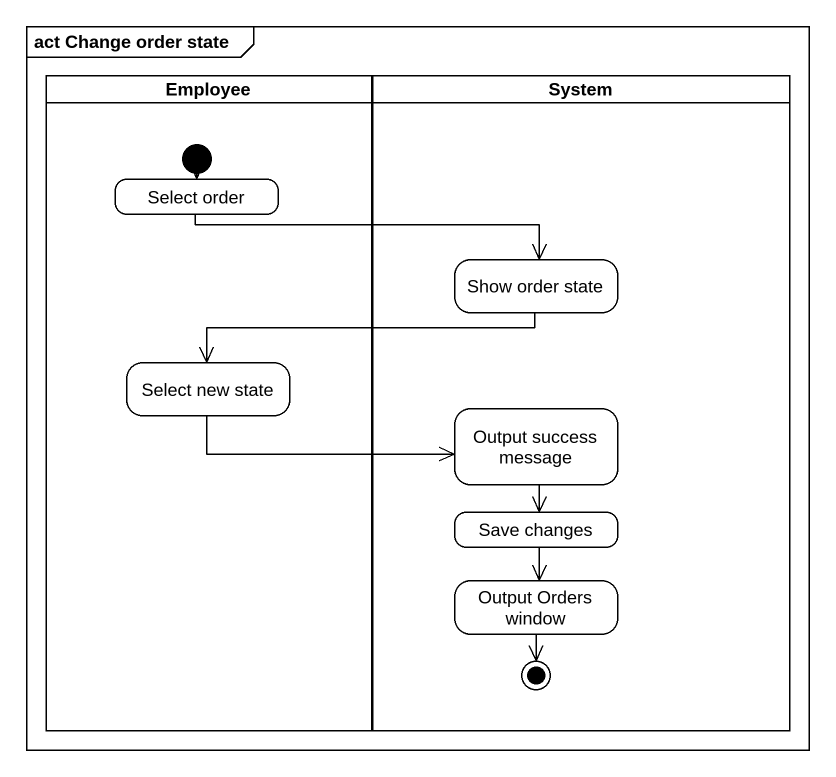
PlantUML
@startuml
mainframe act Change order state
hide empty description
state Employee <<partition>> {
  state "Select order" as Select_order
  state "Select new state" as Select_new_state
  [*] --> Select_order
}
state System <<partition>> {
  state "Show order state" as Show_order_state
  state "Output success message" as Output_success_message
  state "Save changes" as Save_changes
  state "Output Orders window" as Output_Orders_window
  Output_Orders_window --> [*]
}
Select_order -right-> Show_order_state
Show_order_state -left-> Select_new_state
Select_new_state -right-> Output_success_message
Output_success_message --> Save_changes
Save_changes --> Output_Orders_window
@enduml
